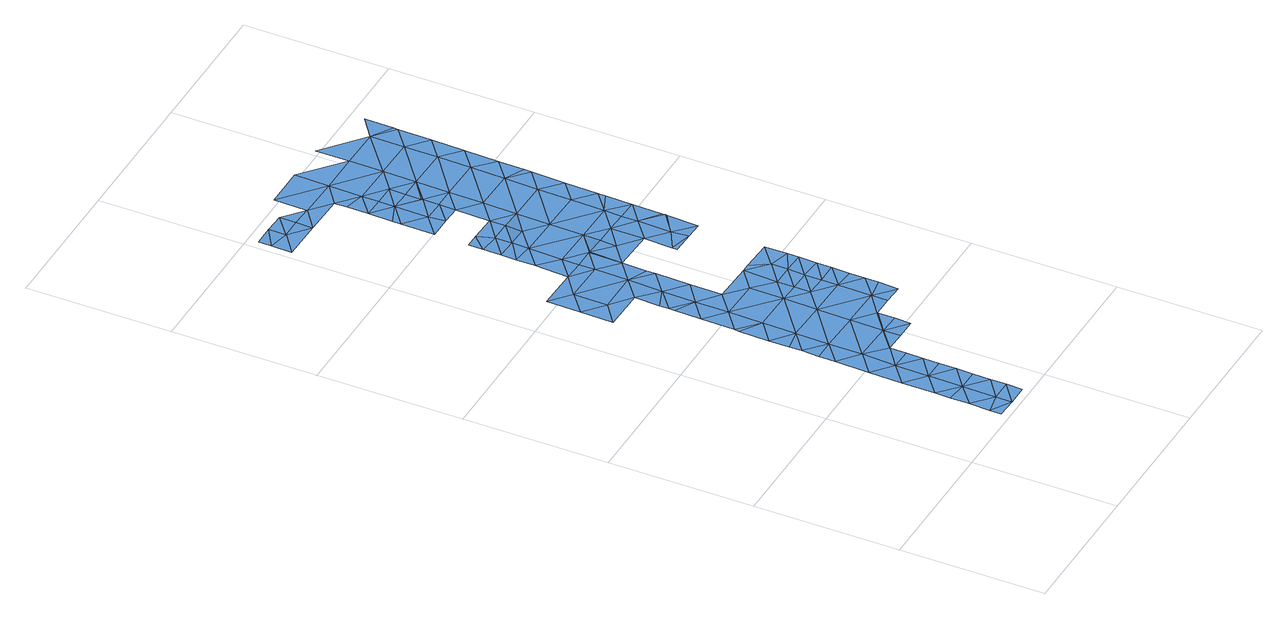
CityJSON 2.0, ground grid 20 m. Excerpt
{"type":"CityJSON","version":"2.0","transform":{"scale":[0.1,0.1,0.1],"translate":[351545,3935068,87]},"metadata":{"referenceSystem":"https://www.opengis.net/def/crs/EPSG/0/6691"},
"CityObjects":{
"waterbody1":{"type":"WaterBody","attributes":{"name":"3","class":"1140","function":"1","WaterBodyRiverFloodingRiskAttribute.description":"2","WaterBodyRiverFloodingRiskAttribute.rankOrg":"1","WaterBodyRiverFloodingRiskAttribute.adminType":"2","WaterBodyRiverFloodingRiskAttribute.scale":"L2"},"geometry":[{"type":"MultiSurface","lod":"1","boundaries":[[[0,1,2]],[[3,4,5]],[[6,5,7]],[[4,7,5]],[[5,6,8]],[[9,10,11]],[[12,0,13]],[[14,15,16]],[[17,18,19]],[[20,21,19]],[[21,20,22]],[[22,20,23]],[[24,25,26]],[[27,19,21]],[[27,17,19]],[[1,28,29]],[[28,1,12]],[[12,1,0]],[[1,30,2]],[[30,1,9]],[[9,1,29]],[[29,10,9]],[[15,8,6]],[[15,14,8]],[[31,26,32]],[[33,32,26]],[[34,20,31]],[[34,23,20]],[[35,36,37]],[[36,38,37]],[[39,38,36]],[[39,40,38]],[[28,12,40]],[[41,30,42]],[[42,30,9]],[[9,43,42]],[[44,43,9]],[[43,44,45]],[[46,45,44]],[[47,11,48]],[[44,11,47]],[[6,49,11]],[[48,11,49]],[[50,49,7]],[[43,51,52]],[[45,51,43]],[[53,24,26]],[[54,53,26]],[[31,54,26]],[[20,54,31]],[[55,56,57]],[[58,59,57]],[[58,57,56]],[[58,56,37]],[[60,61,53]],[[53,61,62]],[[61,63,62]],[[64,65,66]],[[65,64,67]],[[68,67,64]],[[68,69,67]],[[50,48,49]],[[69,70,67]],[[67,70,62]],[[71,72,73]],[[74,71,75]],[[7,49,6]],[[47,46,44]],[[44,9,11]],[[42,43,52]],[[42,52,41]],[[76,39,36]],[[76,77,39]],[[36,78,76]],[[59,58,79]],[[53,62,24]],[[80,24,62]],[[64,66,81]],[[63,65,67]],[[62,63,67]],[[70,80,62]],[[82,68,64]],[[75,83,81]],[[5,8,84]],[[85,76,86]],[[8,14,87]],[[88,8,87]],[[8,88,84]],[[89,5,84]],[[89,3,5]],[[26,90,33]],[[91,90,26]],[[92,20,19]],[[93,92,19]],[[38,40,94]],[[40,12,94]],[[94,12,95]],[[12,13,95]],[[54,20,92]],[[54,92,96]],[[96,92,56]],[[56,92,37]],[[94,58,37]],[[58,94,79]],[[97,96,98]],[[96,97,60]],[[99,82,64]],[[99,64,83]],[[73,99,83]],[[71,73,83]],[[75,71,83]],[[77,76,85]],[[78,86,76]],[[86,78,100]],[[93,35,37]],[[18,93,19]],[[54,96,53]],[[37,92,93]],[[38,94,37]],[[94,95,79]],[[56,55,98]],[[56,98,96]],[[96,60,53]],[[25,91,26]],[[64,81,83]]]}]},
"waterbody2":{"type":"WaterBody","attributes":{"name":"3","class":"1140","function":"1","WaterBodyRiverFloodingRiskAttribute.description":"2","WaterBodyRiverFloodingRiskAttribute.rankOrg":"2","WaterBodyRiverFloodingRiskAttribute.adminType":"2","WaterBodyRiverFloodingRiskAttribute.scale":"L2"},"geometry":[{"type":"MultiSurface","lod":"1","boundaries":[[[101,102,45]],[[46,101,45]],[[103,104,102]],[[101,103,102]],[[105,106,104]],[[46,47,101]],[[105,104,103]],[[101,107,103]],[[107,101,47]],[[103,108,105]],[[107,47,48]],[[109,110,111]],[[112,111,110]],[[113,109,111]],[[107,48,50]],[[103,114,108]],[[103,107,114]],[[50,7,107]],[[108,115,116]],[[117,118,119]],[[120,121,111]],[[115,122,116]],[[123,117,119]],[[118,117,112]],[[108,114,115]],[[124,114,107]],[[125,126,122]],[[111,112,120]],[[122,115,125]],[[107,7,124]],[[112,117,120]],[[123,127,117]],[[124,128,114]],[[129,121,120]],[[114,130,115]],[[131,126,125]],[[132,126,131]],[[7,4,124]],[[133,132,131]],[[134,125,115]],[[135,133,136]],[[137,135,136]],[[133,131,136]],[[130,114,128]],[[127,137,136]],[[120,117,138]],[[139,129,120]],[[117,127,138]],[[124,4,3]],[[125,140,131]],[[3,141,124]],[[127,136,138]],[[134,115,130]],[[134,140,125]],[[128,124,142]],[[139,120,138]],[[142,124,141]],[[143,130,128]],[[131,144,136]],[[128,142,143]],[[136,145,138]],[[144,131,140]],[[146,130,143]],[[134,130,146]],[[134,146,147]],[[145,136,144]],[[145,148,138]],[[148,149,139]],[[140,134,150]],[[134,147,150]],[[139,138,148]],[[144,140,151]],[[140,150,151]],[[151,152,144]],[[145,144,152]],[[153,148,145]],[[145,152,153]],[[154,148,153]],[[155,148,154]]]}]},
"waterbody3":{"type":"WaterBody","attributes":{"name":"3","class":"1140","function":"1","WaterBodyRiverFloodingRiskAttribute.description":"2","WaterBodyRiverFloodingRiskAttribute.rankOrg":"1","WaterBodyRiverFloodingRiskAttribute.adminType":"2","WaterBodyRiverFloodingRiskAttribute.scale":"L2"},"geometry":[{"type":"MultiSurface","lod":"1","boundaries":[[[156,157,158]],[[158,110,156]],[[159,157,156]],[[109,156,110]],[[160,157,159]],[[113,156,109]],[[156,113,159]]]}]},
"waterbody4":{"type":"WaterBody","attributes":{"name":"3","class":"1140","function":"1","WaterBodyRiverFloodingRiskAttribute.description":"2","WaterBodyRiverFloodingRiskAttribute.rankOrg":"2","WaterBodyRiverFloodingRiskAttribute.adminType":"2","WaterBodyRiverFloodingRiskAttribute.scale":"L2"},"geometry":[{"type":"MultiSurface","lod":"1","boundaries":[[[18,161,162]],[[78,35,162]],[[78,36,35]],[[161,18,17]],[[162,161,100]],[[100,78,162]],[[35,93,162]],[[162,93,18]]]}]},
"waterbody5":{"type":"WaterBody","attributes":{"name":"3","class":"1140","function":"1","WaterBodyRiverFloodingRiskAttribute.description":"2","WaterBodyRiverFloodingRiskAttribute.rankOrg":"1","WaterBodyRiverFloodingRiskAttribute.adminType":"2","WaterBodyRiverFloodingRiskAttribute.scale":"L2"},"geometry":[{"type":"MultiSurface","lod":"1","boundaries":[[[163,164,165]],[[105,108,116]],[[122,163,165]],[[164,163,166]],[[105,116,165]],[[165,164,106]],[[105,165,106]],[[116,122,165]]]}]},
"waterbody6":{"type":"WaterBody","attributes":{"name":"3","class":"1140","function":"1","WaterBodyRiverFloodingRiskAttribute.description":"2","WaterBodyRiverFloodingRiskAttribute.rankOrg":"1","WaterBodyRiverFloodingRiskAttribute.adminType":"2","WaterBodyRiverFloodingRiskAttribute.scale":"L2"},"geometry":[{"type":"MultiSurface","lod":"1","boundaries":[[[167,168,169]],[[133,170,169]],[[170,133,135]],[[170,137,127]],[[123,170,127]],[[123,119,170]],[[169,171,167]],[[171,170,172]],[[169,170,171]],[[137,170,135]],[[133,169,132]],[[169,168,132]],[[168,126,132]],[[170,119,172]]]}]}
},
"vertices":[
[112,472,10],[140,495,10],[112,484,10],[284,608,9],[255,608,10],[255,586,10],[227,563,10],[227,609,10],[254,540,9],[141,542,11],[169,531,10],[169,564,11],[139,449,10],[112,464,10],[257,516,9],[226,524,9],[226,517,9],[279,331,8],[251,331,8],[250,308,8],[250,262,8],[278,285,8],[278,267,8],[277,239,7],[163,194,8],[164,194,8],[192,217,8],[278,306,8],[168,471,10],[169,518,10],[112,519,11],[221,240,8],[221,239,8],[221,216,8],[249,239,8],[223,355,8],[223,378,8],[195,355,9],[195,402,9],[224,425,9],[167,426,10],[55,520,11],[84,542,11],[85,589,11],[142,588,11],[114,611,11],[142,610,11],[170,610,11],[171,610,11],[198,587,10],[199,609,10],[57,612,11],[56,566,11],[136,218,9],[193,263,8],[109,305,9],[137,310,9],[109,333,9],[138,356,9],[110,374,9],[108,241,9],[107,195,8],[135,172,8],[106,149,8],[133,79,8],[106,103,8],[105,82,8],[134,126,8],[162,102,8],[162,125,8],[163,148,8],[132,10,8],[160,10,8],[161,33,8],[104,11,8],[104,27,8],[252,401,8],[235,425,9],[252,378,8],[110,380,10],[163,171,8],[105,56,8],[161,79,8],[132,33,8],[283,562,9],[280,424,8],[280,393,8],[282,516,8],[283,559,9],[283,566,9],[220,193,8],[192,193,8],[194,309,8],[223,332,8],[139,403,10],[111,427,10],[136,264,9],[108,264,9],[109,288,9],[161,55,8],[280,377,8],
[142,634,11],[115,657,12],[143,680,12],[115,683,12],[144,703,12],[116,704,12],[199,633,11],[172,703,11],[63,959,12],[62,936,12],[91,958,12],[119,935,12],[63,982,12],[200,679,11],[201,725,11],[172,726,12],[147,911,12],[119,917,12],[119,888,12],[148,957,12],[92,1004,12],[172,748,12],[147,888,12],[256,632,10],[201,771,12],[173,795,12],[175,887,12],[257,678,10],[149,1004,12],[257,724,11],[202,818,12],[174,818,12],[174,841,12],[258,770,12],[174,842,12],[203,864,12],[174,864,12],[204,910,12],[205,957,12],[259,817,12],[284,644,10],[284,655,10],[285,701,10],[260,863,12],[260,909,12],[286,747,11],[286,757,11],[261,956,12],[205,1003,12],[287,793,11],[287,840,12],[288,885,12],[289,932,12],[289,938,12],[290,978,12],
[35,959,12],[7,965,12],[6,937,12],[35,983,12],[7,983,12],
[279,352,8],[251,354,8],
[136,749,12],[116,729,12],[144,726,12],[116,749,12],
[117,796,12],[148,796,12],[146,819,12],[146,865,12],[118,843,12],[118,854,12]
]}
